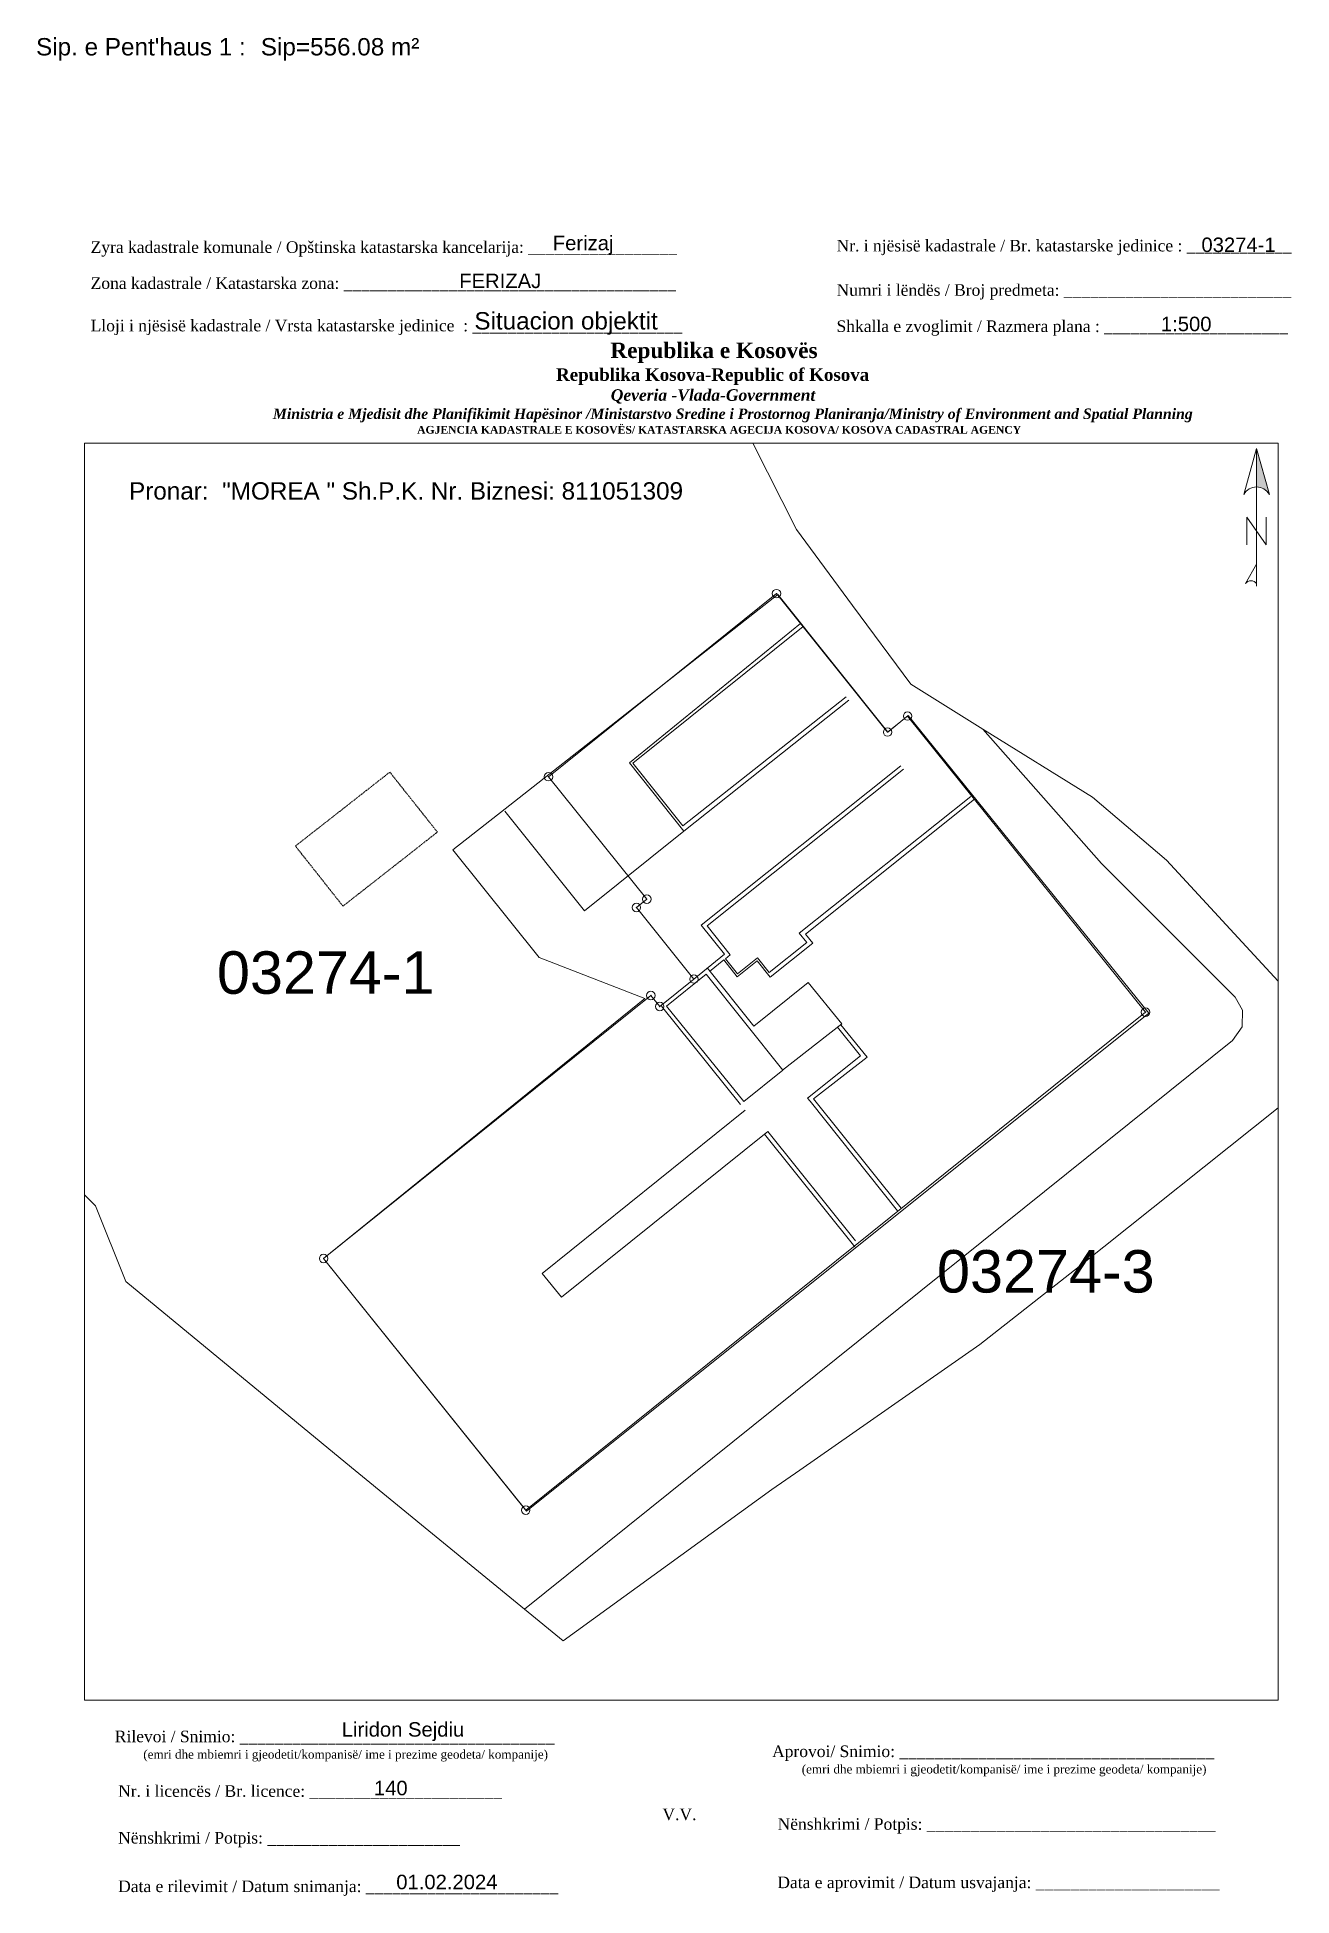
# Paper-space layout 'Layout1' of a CAD drawing. Header units: metres. Extents: x -8 to 209, y 4 to 325.
# The model-space entities are those that its viewports show. They can reach past a viewport. Long polylines and large blocks are cut down to what shows.
import ezdxf

# ---------------------------------------------------------------- set-up
doc = ezdxf.new("R2010")
doc.units = ezdxf.units.M
doc.header["$PDMODE"] = 32
doc.header["$PDSIZE"] = 0.5
doc.linetypes.add('DASHED', pattern=[0.75, 0.5, -0.25])
doc.layers.get('0').update_dxf_attribs({"lineweight": 0})
for name, color, linetype, lineweight in [('ekzek-perdhese', 1, 'Continuous', 0), ('ekzek-perdhese shkallet', 34, 'DASHED', 0), ('Korniza e jashtme', 7, 'Continuous', 0), ('leja ndertimore', 3, 'Continuous', 0), ('parceka', 7, 'Continuous', 0)]:
    doc.layers.add(name, color=color, linetype=linetype, lineweight=lineweight)
doc.layers.add('ndarjet perdhesa', color=7, linetype='Continuous', lineweight=0, true_color=0xa80f02)
doc.styles.get("Standard").update_dxf_attribs({"font": 'arial.ttf'})

# ---------------------------------------------------------------- blocks, each defined once
blk = doc.blocks.new('*U3')
at = {"linetype": 'ByBlock', "lineweight": -2}
blk.add_hatch(color=0, dxfattribs=at).paths.add_polyline_path([(0, 562), (0, 301, -0.269143), (87, 250)])
at = {"color": 0, "linetype": 'ByBlock', "lineweight": -2}
for points in [[(87, 250, 0.580323), (-87, 250), (0, 562), (87, 250), (0, 562), (0, 300)], [(0, -356, 0.5), (-75, -356), (0, -225)]]:
    blk.add_lwpolyline(points, format="xyb", dxfattribs=at)
for points in [[(0, -375), (0, 562)], [(-66, -94), (-66, 94), (66, -94), (66, 94)]]:
    blk.add_lwpolyline(points, dxfattribs=at)

msp = doc.modelspace()

# ---------------------------------------------------------------- linework, layer by layer
at = {"layer": 'ekzek-perdhese', "flags": 128}
msp.add_lwpolyline([(7511931.45, 4692369), (7511936.54, 4692362.65), (7511942.77, 4692360.24), (7511923.85, 4692344.94), (7511935.8, 4692330.06), (7511972.45, 4692359.37), (7511958.28, 4692376.91), (7511957.07, 4692375.93), (7511950.59, 4692384.03), (7511934.54, 4692371.4)], close=True, dxfattribs=at)
at = {"layer": 'ekzek-perdhese shkallet', "flags": 128}
msp.add_lwpolyline([(7511922.19, 4692369.22), (7511927.75, 4692373.57), (7511930.55, 4692370.04), (7511924.99, 4692365.68)], close=True, dxfattribs=at)
at = {"layer": 'leja ndertimore', "flags": 128}
msp.add_lwpolyline([(7511972.25, 4692359.44), (7511935.75, 4692330.12), (7511923.85, 4692344.94), (7511943.12, 4692360.42), (7511943.64, 4692359.77), (7511945.66, 4692361.39), (7511942.27, 4692365.6), (7511942.88, 4692366.09), (7511937.09, 4692373.3), (7511950.52, 4692384.08), (7511957.06, 4692375.93), (7511958.24, 4692376.87)], close=True, dxfattribs=at)
at = {"layer": 'leja ndertimore'}
for p in [(7511950.52, 4692384.08), (7511957.06, 4692375.93), (7511958.24, 4692376.87), (7511937.09, 4692373.3), (7511942.88, 4692366.09), (7511942.27, 4692365.6), (7511945.66, 4692361.39), (7511943.12, 4692360.42), (7511943.64, 4692359.77), (7511972.25, 4692359.44), (7511923.85, 4692344.94), (7511935.75, 4692330.12)]:
    msp.add_point(p, dxfattribs=at)
at = {"layer": 'ndarjet perdhesa', "flags": 128}
for points in [[(7511951.93, 4692382.33), (7511941.87, 4692374.12)], [(7511952.08, 4692382.14), (7511942.05, 4692374.1), (7511945, 4692370.41), (7511954.62, 4692378.01)], [(7511954.78, 4692377.81), (7511945.07, 4692370.09), (7511941.87, 4692374.12)], [(7511957.84, 4692373.95), (7511946.08, 4692364.57), (7511947.45, 4692362.85), (7511945.66, 4692361.39)], [(7511951.86, 4692364.09), (7511952.3, 4692363.54), (7511950.08, 4692361.77), (7511949.4, 4692362.63), (7511948.23, 4692361.69), (7511947.52, 4692362.58), (7511947.8, 4692362.81), (7511946.43, 4692364.53), (7511957.99, 4692373.75)], [(7511951.86, 4692364.09), (7511961.96, 4692372.14)], [(7511952.65, 4692363.5), (7511952.23, 4692364.04), (7511962.18, 4692371.97)], [(7511939.21, 4692365.41), (7511934.53, 4692371.28)], [(7511939.21, 4692365.41), (7511945.07, 4692370.09)], [(7511952.65, 4692363.5), (7511950.14, 4692361.5), (7511949.38, 4692362.46), (7511948.21, 4692361.52), (7511947.42, 4692362.51), (7511946.58, 4692361.83)], [(7511954.37, 4692358.75), (7511952.38, 4692361.19), (7511949.18, 4692358.62), (7511946.45, 4692362.03)], [(7511948.39, 4692354.01), (7511943.75, 4692359.79)], [(7511954.37, 4692358.75), (7511950.87, 4692356.02)], [(7511952.7, 4692354.34), (7511955.85, 4692356.78), (7511954.31, 4692358.7)], [(7511957.65, 4692347.74), (7511952.51, 4692354.19), (7511952.35, 4692354.38), (7511955.46, 4692356.86), (7511954.12, 4692358.55)], [(7511952.7, 4692354.34), (7511957.85, 4692347.89)], [(7511936.72, 4692344.05), (7511948.68, 4692353.66)], [(7511937.85, 4692342.65), (7511950, 4692352.41), (7511955.17, 4692345.98)], [(7511955.13, 4692345.63), (7511949.81, 4692352.25)], [(7511936.72, 4692344.05), (7511937.85, 4692342.65)]]:
    msp.add_lwpolyline(points, dxfattribs=at)
msp.add_lwpolyline([(7511944.04, 4692359.8), (7511946.38, 4692361.67), (7511950.89, 4692356.02), (7511948.59, 4692354.17)], close=True, dxfattribs=at)
at = {"layer": 'parceka', "flags": 128}
for points in [[(7511942.99, 4692405.12), (7511951.69, 4692387.85), (7511952.79, 4692386.36), (7511954.99, 4692383.38), (7511958.42, 4692378.74), (7511962.66, 4692376.1), (7511969.66, 4692368.19), (7511977.52, 4692360.32), (7511977.96, 4692359.55), (7511977.93, 4692358.58), (7511977.37, 4692357.78), (7511935.68, 4692324.29), (7511925.49, 4692332.64), (7511912.21, 4692343.58), (7511910.41, 4692348.04), (7511907.29, 4692351.18)], [(7511935.68, 4692324.29), (7511977.37, 4692357.78), (7511977.93, 4692358.58), (7511977.96, 4692359.55), (7511977.52, 4692360.32), (7511969.66, 4692368.19), (7511962.66, 4692376.1), (7511969.12, 4692372.1), (7511973.49, 4692368.39), (7511984.02, 4692356.97), (7511968.34, 4692344.46), (7511962.5, 4692339.88), (7511951.9, 4692332.48), (7511950.25, 4692331.33), (7511937.96, 4692322.42), (7511935.68, 4692324.29)]]:
    msp.add_lwpolyline(points, dxfattribs=at)

# ---------------------------------------------------------------- texts
at = {"layer": 'parceka'}
for s, p in [('03274-1', (7511917.57, 4692360.52)), ('03274-3', (7511959.97, 4692342.93))]:
    msp.add_text(s, height=2.5, dxfattribs=at).set_placement(p)

psp = doc.layouts.get("Layout1")

# ---------------------------------------------------------------- block references
at = {"xscale": 0.0254, "yscale": 0.0254, "zscale": 0.0254}
psp.add_blockref('*U3', (202.84, 239.71), dxfattribs=at)

# ---------------------------------------------------------------- texts
for s, height, p in [("Sip. e Pent'haus 1 :", 3, (-7.95, 321.85)), ('03274-1', 2.5, (193.32, 287.91)), ('1:500', 2.5, (186.32, 274.24)), ('Pronar:  ', 3, (8.11, 245.16)), ('Liridon Sejdiu', 2.5, (44.84, 31.55)), ('140', 2.5, (50.4, 21.43)), ('01.02.2024', 2.5, (54.26, 5.21))]:
    psp.add_text(s, height=height).set_placement(p)
at = {"color": 1}
for s, p in [('Sip=556.08 m²', (30.87, 321.85)), ('"MOREA " Sh.P.K. Nr. Biznesi: 811051309', (24.19, 245.16))]:
    psp.add_text(s, height=3, dxfattribs=at).set_placement(p)
for s, insert, char_height, width, attachment_point in [('{\\fTimes New Roman|b0|i0|c0|p18;Zyra kadastrale komunale / Opštinska katastarska kancelarija: _________________}', (1.48, 289.76), 2, 100.6873, 1), ('Ferizaj', (86.54, 289.09), 2.5, 9.9735, 5), ('{\\fTimes New Roman|b0|i0|c0|p18;Nr. i njësisë kadastrale / Br. katastarske jedinice : ____________}', (130.3, 290.01), 2, 79.9484, 1), ('{\\fTimes New Roman|b0|i0|c0|p18;Zona kadastrale / Katastarska zona: ______________________________________}', (1.48, 283.54), 2, 100.6873, 1), ('FERIZAJ', (72.22, 282.91), 2.5, 41.1507, 5), ('{\\fTimes New Roman|b0|i0|c0|p18;Numri i lëndës / Broj predmeta: __________________________}', (130.3, 282.35), 2, 79.9484, 1), ('{\\fTimes New Roman|b0|i0|c0|p18;Lloji i njësisë kadastrale / Vrsta katastarske jedinice  : ________________________}', (1.48, 276.21), 2, 100.6873, 1), ('Situacion objektit', (83.59, 275.58), 3, 39.1059, 5), ('{\\fTimes New Roman|b0|i0|c0|p18;Shkalla e zvoglimit / Razmera plana : _____________________}', (130.3, 276.1), 2, 79.9484, 1), ('\\pi77.297;{\\fBook Antiqua|b1|i0|c0|p18;\\H1.333x;Republika e Kosovës\\fTimes New Roman|b1|i0|c0|p18;\\P\\pi67.927;\\fBook Antiqua|b1|i0|c0|p18;\\H0.8125x;Republika Kosova-Republic of Kosova\\fTimes New Roman|b1|i0|c0|p18;\\P\\pi77.378;\\fBook Antiqua|b1|i1|c0|p18;\\H0.9233x;Qeveria -Vlada-Government \\P\\pi13.032,l6,t23.033;\\fTimes New Roman|b1|i1|c0|p18;\\H0.9x;Ministria e Mjedisit dhe Planifikimit Hapësinor /Ministarstvo Sredine i Prostornog Planiranja/Ministry of Environment and Spatial Planning\\P\\pi43.931,l0,tz;\\fBook Antiqua|b1|i0|c0|p18;\\H0.7406x;AGJENCIA KADASTRALE E KOSOVËS/ KATASTARSKA AGECIJA KOSOVA/ KOSOVA CADASTRAL AGENCY}', (13.93, 272.27), 2, 191.8237, 1), ('{\\fTimes New Roman|b0|i0|c0|p18;Rilevoi / Snimio: ____________________________________\\P     \\H0.75x;(emri dhe mbiemri i gjeodetit/kompanisë/ ime i prezime geodeta/ kompanije)}', (43.63, 29.92), 2, 74.7958, 5), ('{\\fTimes New Roman|b0|i0|c0|p18;Aprovoi/ Snimio: ____________________________________\\P     \\H0.75x;(emri dhe mbiemri i gjeodetit/kompanisë/ ime i prezime geodeta/ kompanije)}', (157.35, 27.36), 2, 74.7958, 5), ('{\\fTimes New Roman|b0|i0|c0|p18;Nr. i licencës / Br. licence: ______________________\\P                                }', (6.23, 23.16), 2, 83.344, 1), ('{\\fTimes New Roman|b0|i0|c0|p18;V.V.                                 }', (103.17, 18.11), 2, 5.7076, 5), ('{\\fTimes New Roman|b0|i0|c0|p18; Nënshkrimi / Potpis: _________________________________}', (119.37, 17.47), 2, 83.344, 1), ('{\\fTimes New Roman|b0|i0|c0|p18;Nënshkrimi / Potpis: ______________________\\P                                 }', (6.23, 15.09), 2, 83.344, 1), ('{\\fTimes New Roman|b0|i0|c0|p18;Data e rilevimit / Datum snimanja: ______________________\\P                                 }', (6.23, 6.71), 2, 83.344, 1), ('{\\fTimes New Roman|b0|i0|c0|p18; Data e aprovimit / Datum usvajanja: _____________________}', (119.32, 7.39), 2, 83.344, 1)]:
    psp.add_mtext(s, dxfattribs=dict(insert=insert, char_height=char_height, width=width, attachment_point=attachment_point))

# ---------------------------------------------------------------- viewports
at = {"layer": 'Korniza e jashtme', "view_target_point": (7499131.1, 4689980.52), "view_twist_angle": 360}
psp.add_viewport(center=(103.51, 146.36), size=(206.14, 217.061), view_center_point=(12813.82, 2375.41), view_height=74.008, dxfattribs=at)

doc.saveas('drawing.dxf')
